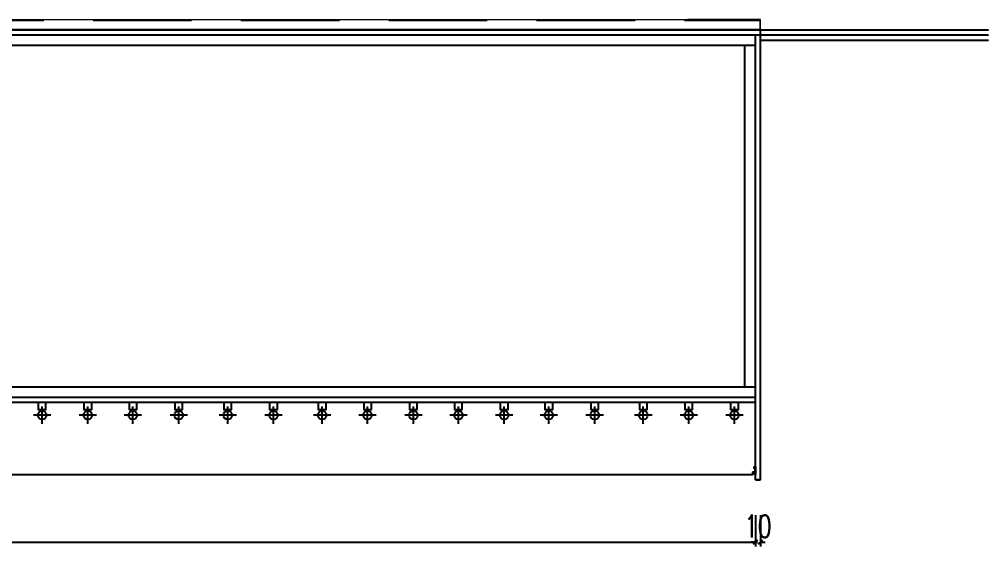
# Model space of a CAD drawing. Header units: millimetres. Extents: x 5625199 to 7433318, y -3316392 to -2552493.
# Drawn here: x 5953989 to 5955862, y -2592280 to -2591261 of the extents above; entities that cross this region are included whole.
import ezdxf

# ---------------------------------------------------------------- set-up
doc = ezdxf.new("R2010")
doc.units = ezdxf.units.MM
doc.header["$PDMODE"] = 35
doc.header["$PDSIZE"] = -10
doc.linetypes.add('HIDDEN', pattern=[9.525, 6.35, -3.175])
for name, color, linetype in [('155', 155, 'Continuous'), ('C-灯具', 51, 'Continuous'), ('D-外部标注', 165, 'Continuous'), ('P-天花', 4, 'Continuous')]:
    doc.layers.add(name, color=color, linetype=linetype)
doc.layers.add('DT-通用', color=6, linetype='Continuous', lineweight=0)
doc.styles.add('标注-尺寸', font='simplex.shx', dxfattribs={"width": 0.7})
doc.dimstyles.new('MS55', dxfattribs={"dimscale": 0, "dimtxt": 5, "dimasz": 1, "dimexe": 1, "dimexo": 0.8, "dimgap": 1, "dimtad": 1, "dimdec": 0, "dimrnd": 5, "dimdsep": 46, "dimtxsty": '标注-尺寸', "dimblk": 'ARCHTICK', "dimcen": 0, "dimdle": 0.5, "dimclrd": 256, "dimclre": 256, "dimclrt": 50, "dimadec": 0, "dimazin": 0, "dimtfac": 1, "dimtdec": 0, "dimtix": 1, "dimtofl": 0, "dimtmove": 2, "dimatfit": 3, "dimldrblk": 'jt2', "dimfxl": 6, "dimfxlon": 1, "dimtvp": 1, "dimtolj": 1, "dimtzin": 0, "dimarcsym": 0})

# ---------------------------------------------------------------- blocks, each defined once
blk = doc.blocks.new('A$C0C1D23EB')
at = {"layer": 'D-外部标注', "color": 8, "linetype": 'ByBlock'}
for p, q in [((0, 10), (0, 0)), ((0, 10), (2, 10)), ((0, 0), (1, 0)), ((0.5, 9.5), (0.5, 0.5)), ((0.5, 9.5), (1.5, 9.5)), ((3.5, 3.5), (0.5, 3.5)), ((3, 3), (0.5, 3)), ((0.5, 0.5), (0.6, 0.5)), ((0.6, 0.5), (1.5, 3)), ((1, 0), (2, 3)), ((1.5, 9.5), (1.5, 8)), ((1.5, 8), (2, 8)), ((2, 10), (2, 8)), ((3, 3), (3, 0)), ((3, 0), (3.5, 0)), ((3.5, 3.5), (3.5, 0))]:
    blk.add_line(p, q, dxfattribs=at)
blk = doc.blocks.new('A$C3DAF4441')
at = {"layer": 'C-灯具'}
for p, q in [((21.9, 54.3), (21.9, 10.5)), ((0, 32.4), (43.8, 32.4))]:
    blk.add_line(p, q, dxfattribs=at)
blk.add_lwpolyline([(12.1, 0), (31.7, 0), (31.7, 17.7), (12.1, 17.7)], close=True, dxfattribs=at)
blk.add_circle((21.9, 32.4), 10.9, dxfattribs=at)
blk = doc.blocks.new('_ArchTick')
at = {"color": 0, "linetype": 'ByBlock', "const_width": 0.4}
blk.add_lwpolyline([(-0.5, -0.5), (0.5, 0.5)], dxfattribs=at)
blk = doc.blocks.new('*D873')
at = {"layer": '155', "lineweight": -2, "ltscale": 500, "transparency": 16777216}
for p, q in [((5952426.9, -2592218.8), (5952426.9, -2592279.7)), ((5955411.5, -2592218.8), (5955411.5, -2592279.7)), ((5952422.6, -2592271), (5955415.8, -2592271))]:
    blk.add_line(p, q, dxfattribs=at)
at = {"layer": 'Defpoints', "color": 0, "transparency": 16777216}
for p in [(5952426.9, -2592150.6), (5955411.5, -2592150.6), (5955411.5, -2592271)]:
    blk.add_point(p, dxfattribs=at)
at = {"layer": '155', "linetype": 'ByBlock', "lineweight": -2, "transparency": 16777216, "xscale": 8.712854210612514, "yscale": 8.712854210612514, "zscale": 8.712854210612514, "rotation": 180}
blk.add_blockref('_ArchTick', (5952426.9, -2592271), dxfattribs=at)
at = {"layer": '155', "linetype": 'ByBlock', "lineweight": -2, "transparency": 16777216, "xscale": 8.712854210612514, "yscale": 8.712854210612514, "zscale": 8.712854210612514}
blk.add_blockref('_ArchTick', (5955411.5, -2592271), dxfattribs=at)
at = {"layer": '155', "color": 50, "ltscale": 500, "transparency": 16777216, "insert": (5953919.2, -2592240.5), "char_height": 43.564, "attachment_point": 5, "style": '标注-尺寸'}
blk.add_mtext('\\A1;\\A1;3550', dxfattribs=at)
blk = doc.blocks.new('jt2')
at = {"ltscale": 0.1}
blk.add_line((0, 0), (-1, 0), dxfattribs=at)
at = {"color": 6, "ltscale": 0.1}
blk.add_lwpolyline([(-1.22, 1.26), (-0.72, 1.5), (0.02, 0), (-0.72, -1.5), (-1.22, -1.26), (0, 0), (-1.22, 1.26)], dxfattribs=at)
blk = doc.blocks.new('*D874')
at = {"layer": '155', "lineweight": -2, "ltscale": 500, "transparency": 16777216}
for p, q in [((5955411.5, -2592218.8), (5955411.5, -2592279.7)), ((5955421.5, -2592218.8), (5955421.5, -2592279.7)), ((5955411.5, -2592271), (5955402.8, -2592271)), ((5955421.5, -2592271), (5955430.2, -2592271))]:
    blk.add_line(p, q, dxfattribs=at)
at = {"layer": 'Defpoints', "color": 0, "transparency": 16777216}
for p in [(5955411.5, -2592150.6), (5955421.5, -2592150.6), (5955421.5, -2592271)]:
    blk.add_point(p, dxfattribs=at)
at = {"layer": '155', "linetype": 'ByBlock', "lineweight": -2, "transparency": 16777216, "xscale": 8.712854210612514, "yscale": 8.712854210612514, "zscale": 8.712854210612514}
blk.add_blockref('_ArchTick', (5955411.5, -2592271), dxfattribs=at)
at = {"layer": '155', "linetype": 'ByBlock', "lineweight": -2, "transparency": 16777216, "xscale": 8.712854210612514, "yscale": 8.712854210612514, "zscale": 8.712854210612514, "rotation": 180}
blk.add_blockref('_ArchTick', (5955421.5, -2592271), dxfattribs=at)
at = {"layer": '155', "color": 50, "ltscale": 500, "transparency": 16777216, "insert": (5955416.5, -2592240.5), "char_height": 43.56, "attachment_point": 5, "style": '标注-尺寸'}
blk.add_mtext('\\A1;10', dxfattribs=at)

msp = doc.modelspace()

# ---------------------------------------------------------------- linework, layer by layer
at = {"color": 4, "linetype": 'ByBlock'}
for p, q in [((5952416.93, -2591280.56), (5955421.49, -2591280.56)), ((5955421.49, -2591290.56), (5955421.49, -2591280.56)), ((5955421.49, -2591280.56), (5955862.35, -2591280.56)), ((5952416.93, -2591290.56), (5955421.49, -2591290.56)), ((5955411.49, -2592150.56), (5955411.49, -2591290.56)), ((5955421.49, -2592150.56), (5955421.49, -2591290.56)), ((5955421.49, -2591290.56), (5955862.35, -2591290.56)), ((5955421.49, -2591300.56), (5955862.35, -2591300.56)), ((5952416.93, -2591990.56, 0), (5955411.49, -2591990.56, 0)), ((5952416.93, -2592000.56, 0), (5955411.49, -2592000.56, 0)), ((5955411.49, -2592150.56), (5955411.49, -2592000.56)), ((5955421.49, -2592150.56), (5955421.49, -2592000.56)), ((5955421.49, -2592150.56), (5955411.49, -2592150.56)), ((5955411.49, -2592150.56), (5955421.49, -2592150.56))]:
    msp.add_line(p, q, dxfattribs=at)
at = {"color": 4}
msp.add_line((5955420.72, -2591280.56, 0), (5952426.93, -2591280.56, 0), dxfattribs=at)
at = {"color": 8, "linetype": 'ByBlock'}
for p, q in [((5952436.93, -2591310.56), (5955411.49, -2591310.56)), ((5955391.49, -2591970.56), (5955391.49, -2591310.56)), ((5952436.93, -2591970.56, 0), (5955411.49, -2591970.56, 0)), ((5952432.18, -2592140.56, 0), (5955406.24, -2592140.56, 0))]:
    msp.add_line(p, q, dxfattribs=at)
at = {"layer": 'DT-通用', "color": 134}
for p, q in [((5952416.93, -2591260.56, 0), (5955420.72, -2591260.56, 0)), ((5955421.49, -2591280.56, 0), (5955421.49, -2591260.56, 0))]:
    msp.add_line(p, q, dxfattribs=at)
at = {"layer": 'DT-通用', "color": 250, "linetype": 'HIDDEN', "ltscale": 30}
msp.add_line((5952416.93, -2591262.56, 0), (5955420.72, -2591262.56, 0), dxfattribs=at)
at = {"layer": 'DT-通用', "color": 134, "elevation": 0}
for points in [[(5955420.12, -2591279.96), (5955420.12, -2591280.56), (5955420.72, -2591280.56), (5955420.72, -2591260.56), (5955280.89, -2591260.56), (5955280.89, -2591261.16), (5955420.12, -2591261.16), (5955420.12, -2591279.96), (5955420.12, -2591279.96)], [(5955400.89, -2591279.96), (5955400.89, -2591280.56), (5955421.49, -2591280.56), (5955421.49, -2591260.56), (5955410.89, -2591260.56), (5955410.89, -2591261.16), (5955420.89, -2591261.16), (5955420.89, -2591279.96), (5955400.89, -2591279.96)]]:
    msp.add_lwpolyline(points, dxfattribs=at)
at = {"layer": 'P-天花'}
msp.add_line((5952416.93, -2591280.56), (5955420.72, -2591280.56, 0), dxfattribs=at)

# ---------------------------------------------------------------- block references
at = {"layer": 'D-外部标注', "xscale": 0.7680000000000002, "yscale": 0.7680000000000002, "zscale": 0.7680000000000002, "rotation": 180}
for p in [(5954049.81, -2592000.85, 0), (5954138.33, -2592000.85, 0), (5954225.34, -2592000.85, 0), (5954313.86, -2592000.85, 0), (5954408.59, -2592000.85, 0), (5954497.11, -2592000.85, 0), (5954591.15, -2592000.85, 0), (5954678.91, -2592000.85, 0), (5954767.43, -2592000.85, 0), (5954854.44, -2592000.85, 0), (5954942.96, -2592000.85, 0), (5955029.27, -2592000.85, 0), (5955117.79, -2592000.85, 0), (5955211.82, -2592000.85, 0), (5955299.59, -2592000.85, 0), (5955388.1, -2592000.85, 0)]:
    msp.add_blockref('A$C3DAF4441', p, dxfattribs=at)
at = {"layer": 'D-外部标注', "color": 15, "xscale": -1.5, "yscale": 1.5, "zscale": 1.5}
msp.add_blockref('A$C0C1D23EB', (5955411.49, -2592140.56, 0), dxfattribs=at)
msp.add_blockref('A$C0C1D23EB', (5955411.49, -2592140.56, 0), dxfattribs=at)

# ---------------------------------------------------------------- dimensions: what is measured, and where the dimension line sits
at = {"layer": '155', "ltscale": 500}
dim = msp.add_linear_dim(base=(5955411.49, -2592271.03), p1=(5952426.93, -2592150.56), p2=(5955411.49, -2592150.56), text='\\A1;3550', dimstyle='MS55', override={"dimscale": 8.712854, "dimtxsty": '标注-尺寸'}, dxfattribs=at)
dim.commit()
dim.dimension.update_dxf_attribs({"geometry": '*D873', "text_midpoint": (5953919.21, -2592240.54)})
dim = msp.add_linear_dim(base=(5955421.49, -2592271.03), p1=(5955411.49, -2592150.56), p2=(5955421.49, -2592150.56), dimstyle='MS55', override={"dimscale": 8.712854}, dxfattribs=at)
dim.commit()
dim.dimension.update_dxf_attribs({"geometry": '*D874', "text_midpoint": (5955416.49, -2592240.54)})

doc.saveas('drawing.dxf')
